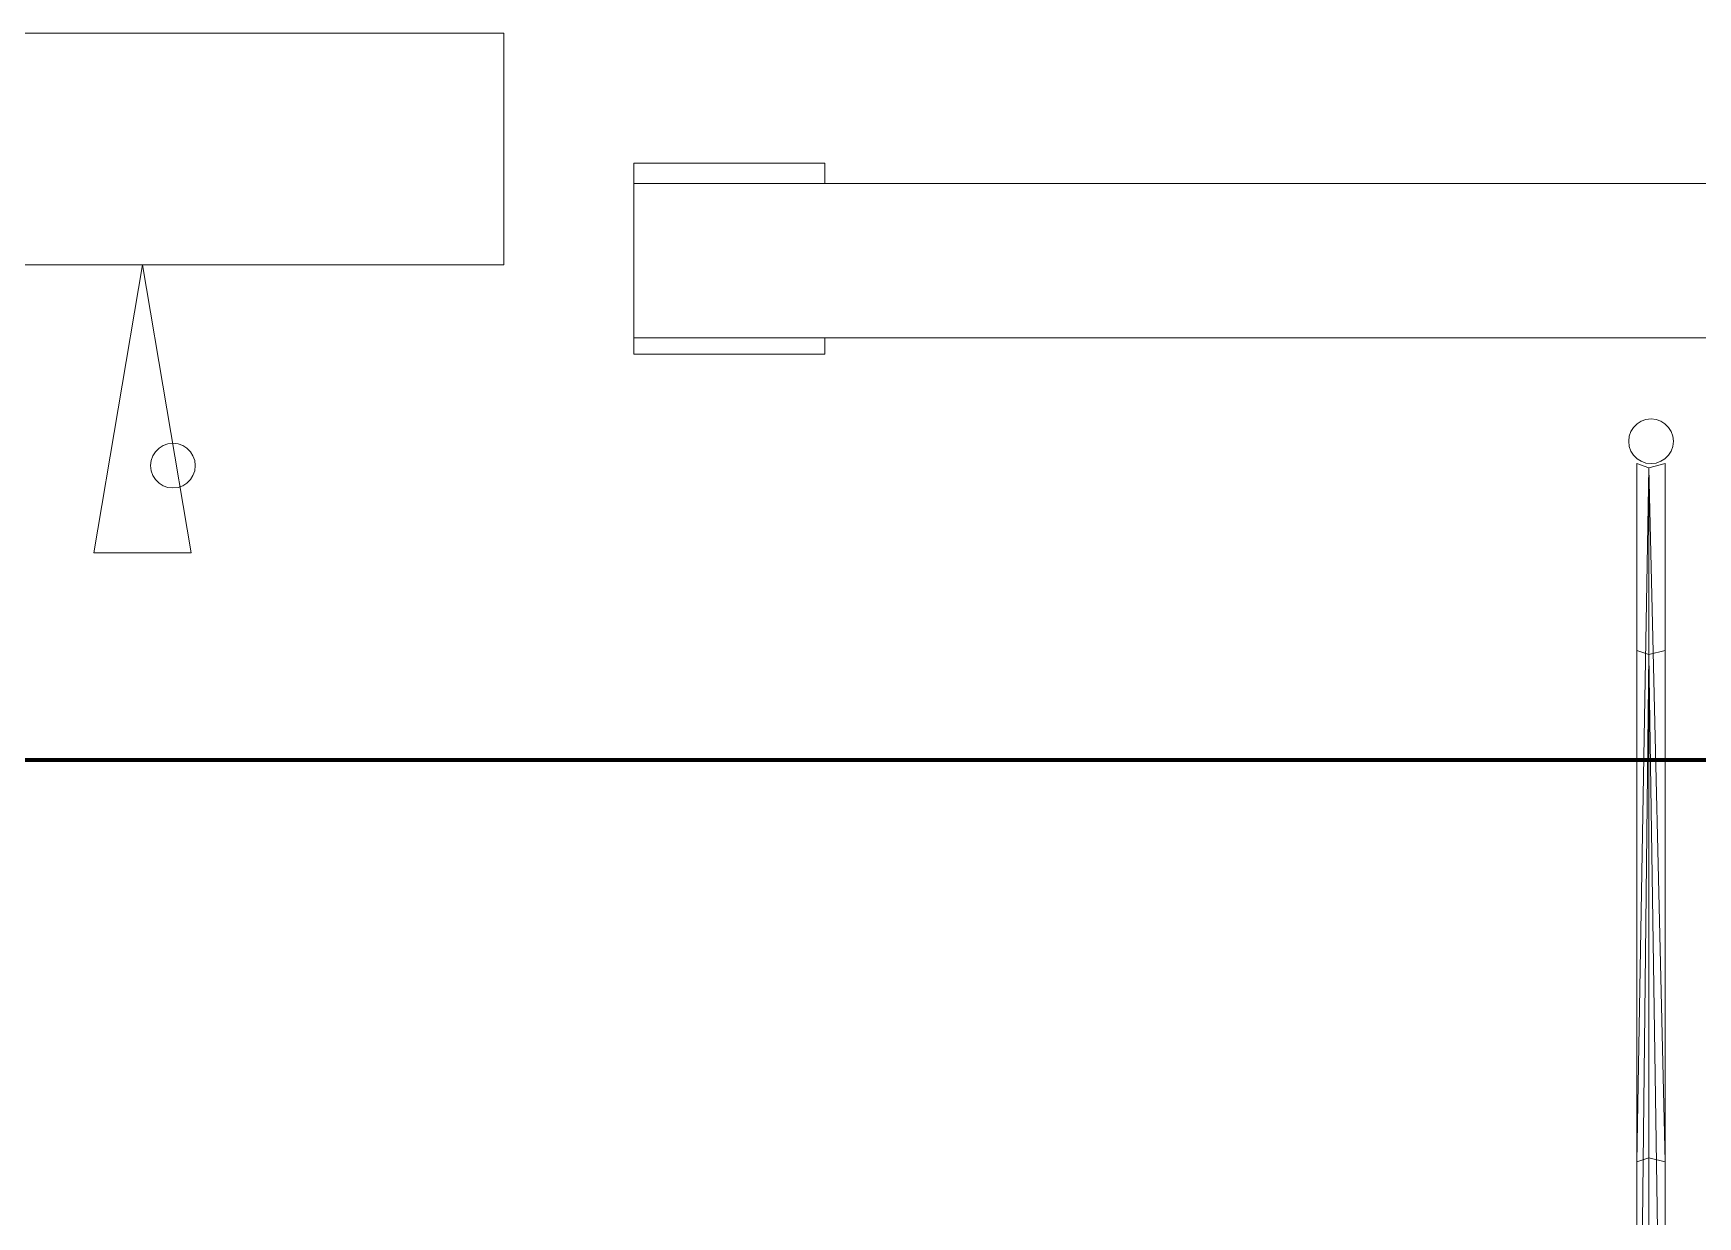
# Paper-space layout '03 Scan Locations' of a CAD drawing. Header units: millimetres. Extents: x 5 to 415, y 5 to 292.
# Drawn here: x 215.22 to 240.64, y 54.57 to 72.64 of the extents above; entities that cross this region are included whole.
import ezdxf

# ---------------------------------------------------------------- set-up
doc = ezdxf.new("R2010")
doc.units = ezdxf.units.MM
for name, color, linetype in [('EXISTING', 7, 'Continuous'), ('LOAD_BEARING_WALLS', 7, 'Continuous'), ('PROPOSED', 7, 'Continuous')]:
    doc.layers.add(name, color=color, linetype=linetype)

# ---------------------------------------------------------------- blocks, each defined once
blk = doc.blocks.new('SHEET_03')
at = {"layer": 'EXISTING', "color": 254, "linetype": 'Continuous', "lineweight": 13}
for p, q in [((216.146, 64.704), (216.89, 69.106)), ((216.89, 69.106), (217.634, 64.704)), ((217.205, 66.343), (217.142, 66.303)), ((217.277, 66.369), (217.205, 66.343)), ((217.355, 66.378), (217.277, 66.369)), ((217.433, 66.369), (217.355, 66.378)), ((217.505, 66.343), (217.433, 66.369)), ((217.568, 66.303), (217.505, 66.343)), ((217.023, 66.115), (217.014, 66.037)), ((217.049, 66.187), (217.023, 66.115)), ((217.089, 66.25), (217.049, 66.187)), ((217.142, 66.303), (217.089, 66.25)), ((217.621, 66.25), (217.568, 66.303)), ((217.661, 66.187), (217.621, 66.25)), ((217.687, 66.115), (217.661, 66.187)), ((217.696, 66.037), (217.687, 66.115)), ((217.014, 66.037), (217.023, 65.959)), ((217.023, 65.959), (217.049, 65.887)), ((217.049, 65.887), (217.089, 65.824)), ((217.089, 65.824), (217.142, 65.771)), ((217.568, 65.771), (217.621, 65.824)), ((217.621, 65.824), (217.661, 65.887)), ((217.661, 65.887), (217.687, 65.959)), ((217.687, 65.959), (217.696, 66.037)), ((239.706, 66.068), (239.706, 55.404)), ((239.892, 66.006), (239.706, 66.068)), ((239.706, 55.404), (239.892, 66.006)), ((240.14, 66.068), (239.892, 66.006)), ((239.892, 66.006), (239.892, 55.466)), ((240.14, 55.404), (239.892, 66.006)), ((239.892, 66.006), (240.14, 55.404)), ((240.14, 55.404), (240.14, 66.068)), ((217.142, 65.771), (217.205, 65.731)), ((217.205, 65.731), (217.277, 65.705)), ((217.277, 65.705), (217.355, 65.696)), ((217.355, 65.696), (217.433, 65.705)), ((217.433, 65.705), (217.505, 65.731)), ((217.505, 65.731), (217.568, 65.771)), ((217.634, 64.704), (216.146, 64.704)), ((239.706, 63.216), (239.706, 46.538)), ((239.892, 63.154), (239.706, 63.216)), ((239.706, 46.538), (239.892, 63.154)), ((240.14, 63.216), (239.892, 63.154)), ((239.892, 63.154), (239.892, 46.6)), ((240.14, 46.538), (239.892, 63.154)), ((239.892, 63.154), (240.14, 46.538)), ((240.14, 46.538), (240.14, 63.216)), ((239.892, 55.466), (239.706, 55.404)), ((239.892, 55.466), (240.14, 55.404))]:
    blk.add_line(p, q, dxfattribs=at)
at = {"layer": 'LOAD_BEARING_WALLS', "color": 7, "linetype": 'Continuous', "lineweight": 70}
blk.add_line((53.396, 61.542), (275.046, 61.542), dxfattribs=at)
at = {"layer": 'PROPOSED', "color": 250, "linetype": 'Continuous', "lineweight": 13}
for p, q in [((202.196, 72.64), (222.408, 72.64)), ((222.408, 69.106), (222.408, 72.64)), ((227.306, 70.656), (224.392, 70.656)), ((224.392, 70.656), (224.392, 70.346)), ((227.306, 70.346), (227.306, 70.656)), ((242.992, 70.346), (224.392, 70.346)), ((224.392, 67.99), (224.392, 70.346)), ((222.408, 69.106), (198.662, 69.106)), ((242.992, 67.99), (224.392, 67.99)), ((224.392, 67.99), (224.392, 67.742)), ((227.306, 67.742), (227.306, 67.99)), ((224.392, 67.742), (227.306, 67.742)), ((239.657, 66.622), (239.617, 66.559)), ((239.71, 66.675), (239.657, 66.622)), ((239.773, 66.715), (239.71, 66.675)), ((239.845, 66.741), (239.773, 66.715)), ((239.923, 66.75), (239.845, 66.741)), ((240.001, 66.741), (239.923, 66.75)), ((240.073, 66.715), (240.001, 66.741)), ((240.136, 66.675), (240.073, 66.715)), ((240.189, 66.622), (240.136, 66.675)), ((240.229, 66.559), (240.189, 66.622)), ((239.591, 66.487), (239.582, 66.409)), ((239.582, 66.409), (239.591, 66.331)), ((239.617, 66.559), (239.591, 66.487)), ((239.591, 66.331), (239.617, 66.259)), ((240.255, 66.487), (240.229, 66.559)), ((240.229, 66.259), (240.255, 66.331)), ((240.264, 66.409), (240.255, 66.487)), ((240.255, 66.331), (240.264, 66.409)), ((239.617, 66.259), (239.657, 66.196)), ((239.657, 66.196), (239.71, 66.143)), ((239.71, 66.143), (239.773, 66.103)), ((239.773, 66.103), (239.845, 66.077)), ((239.845, 66.077), (239.923, 66.068)), ((239.923, 66.068), (240.001, 66.077)), ((240.001, 66.077), (240.073, 66.103)), ((240.073, 66.103), (240.136, 66.143)), ((240.136, 66.143), (240.189, 66.196)), ((240.189, 66.196), (240.229, 66.259)), ((239.706, 55.404), (239.892, 55.466))]:
    blk.add_line(p, q, dxfattribs=at)

psp = doc.layouts.new('03 Scan Locations')

# ---------------------------------------------------------------- block references
psp.add_blockref('SHEET_03', (0, 0))

doc.saveas('drawing.dxf')
